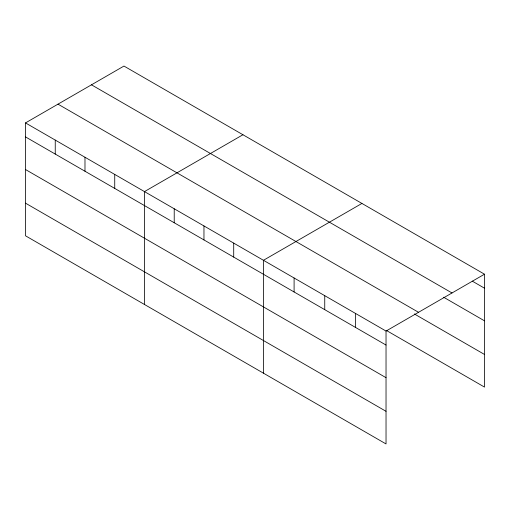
<?xml version="1.0" encoding="UTF-8"?>
<svg xmlns="http://www.w3.org/2000/svg" width="510" height="510" viewBox="0 0 510 510"><rect width="100%" height="100%" fill="white"/><g stroke="black" fill="none" stroke-linecap="round" stroke-linejoin="round"><path stroke-width="0.76" d="M386.032 377.68L386.032 331.06L25.5 122.91L25.5 235.792L386.032 443.942L386.032 377.68L25.5 169.53M386.433 330.474L484.5 387.09L484.5 274.208L123.968 66.058L25.5 122.91M242.945 134.748L144.477 191.601L144.477 304.483M361.921 203.439L263.453 260.291L263.453 373.167M386.032 331.06L484.5 274.208M472.241 281.118L484.5 288.195M91.475 84.819L452.007 292.969M443.643 297.241L484.5 320.835M57.993 104.148L418.525 312.298M414.356 313.956L484.5 354.456M25.5 136.897L386.032 345.047M25.5 203.152L386.032 411.309M355.387 313.369L355.387 327.356M324.742 295.673L324.742 309.659M294.098 277.982L294.098 291.969M233.708 243.117L233.708 257.104M203.962 225.943L203.962 239.929M174.222 208.775L174.222 222.755M114.731 174.426L114.731 188.413M84.985 157.252L84.985 171.239M55.246 140.084L55.246 154.071"/></g></svg>
